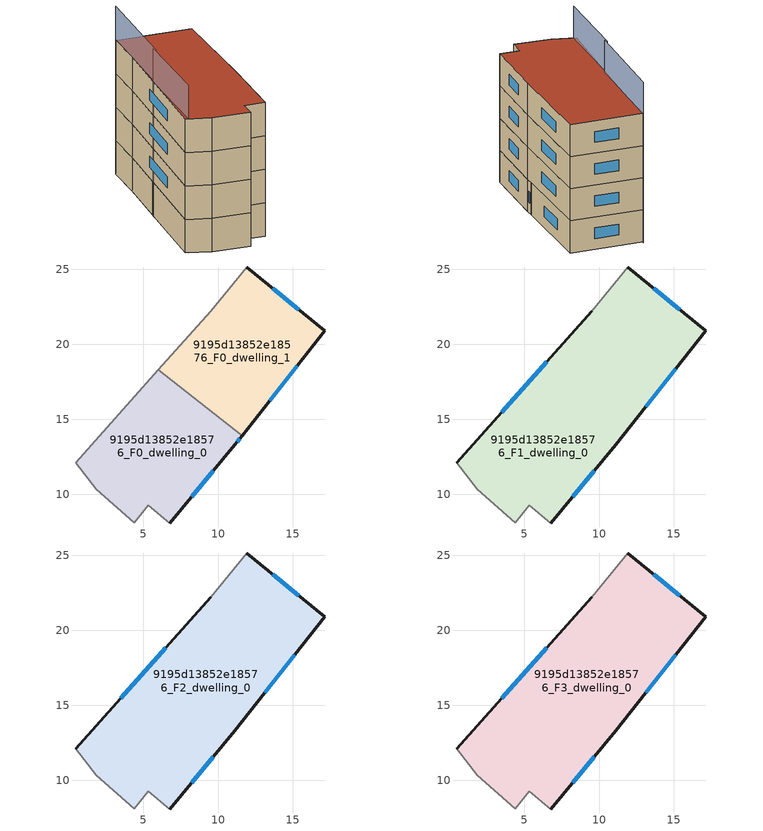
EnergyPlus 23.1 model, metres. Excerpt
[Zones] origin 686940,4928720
9195d13852e18576_F0_dwelling_0
 floor ground (EU_floor_Construction): 11.6,13.91 11.13,13.31 6.78,8.08 5.36,9.25 4.41,8.1 1.87,10.33 0.51,12.11 6.02,18.31 z0
 wall outside (EU_wall_Construction): 6.78,8.08 11.13,13.31 11.6,13.91 z0:3
 wall adiabatic (EU_wall_Construction): 6.02,18.31 0.51,12.11 1.87,10.33 4.41,8.1 5.36,9.25 6.78,8.08 z0:3
 wall to 9195d13852e18576_F0_dwelling_1 (EU_wall_Construction): 11.6,13.91 6.02,18.31 z0:3
 window (EU_Window_Construction): 11.29,13.51 11.44,13.71 / 8.23,9.82 9.68,11.56 z1:2
9195d13852e18576_F0_dwelling_1
 floor ground (EU_floor_Construction): 17.12,20.9 11.6,13.91 6.02,18.31 9.5,22.22 11.91,25.16 z0
 wall outside (EU_wall_Construction): 11.6,13.91 17.12,20.9 11.91,25.16 z0:3
 wall adiabatic (EU_wall_Construction): 11.91,25.16 9.5,22.22 6.02,18.31 z0:3
 window (EU_Window_Construction): 15.38,22.32 13.64,23.74 / 13.44,16.24 15.28,18.57 z1:2
9195d13852e18576_F1_dwelling_0
 floor to 9195d13852e18576_F0_dwelling_0 (EU_floor_Construction): 11.6,13.91 11.13,13.31 6.78,8.08 5.36,9.25 4.41,8.1 1.87,10.33 0.51,12.11 6.02,18.31 z3
 floor to 9195d13852e18576_F0_dwelling_1 (EU_floor_Construction): 17.12,20.9 11.6,13.91 6.02,18.31 9.5,22.22 11.91,25.16 z3
 wall outside (EU_wall_Construction): 6.78,8.08 11.13,13.31 17.12,20.9 11.91,25.16 / 9.5,22.22 0.51,12.11 z3:6
 wall adiabatic (EU_wall_Construction): 0.51,12.11 1.87,10.33 4.41,8.1 5.36,9.25 6.78,8.08 / 11.91,25.16 9.5,22.22 z3:6
 window (EU_Window_Construction): 8.23,9.82 9.68,11.56 / 6.5,18.85 3.5,15.48 / 15.38,22.32 13.64,23.74 / 13.12,15.84 15.12,18.37 z4:5
9195d13852e18576_F2_dwelling_0
 floor to 9195d13852e18576_F1_dwelling_0 (EU_floor_Construction): 17.12,20.9 11.13,13.31 6.78,8.08 5.36,9.25 4.41,8.1 1.87,10.33 0.51,12.11 9.5,22.22 11.91,25.16 z6
 wall outside (EU_wall_Construction): 6.78,8.08 11.13,13.31 17.12,20.9 11.91,25.16 / 9.5,22.22 0.51,12.11 z6:9
 wall adiabatic (EU_wall_Construction): 0.51,12.11 1.87,10.33 4.41,8.1 5.36,9.25 6.78,8.08 / 11.91,25.16 9.5,22.22 z6:9
 window (EU_Window_Construction): 8.23,9.82 9.68,11.56 / 6.5,18.85 3.5,15.48 / 15.38,22.32 13.64,23.74 / 13.12,15.84 15.12,18.37 z7:8
9195d13852e18576_F3_dwelling_0
 floor to 9195d13852e18576_F2_dwelling_0 (EU_floor_Construction): 17.12,20.9 11.13,13.31 6.78,8.08 5.36,9.25 4.41,8.1 1.87,10.33 0.51,12.11 9.5,22.22 11.91,25.16 z9
 wall outside (EU_wall_Construction): 6.78,8.08 11.13,13.31 17.12,20.9 11.91,25.16 / 9.5,22.22 0.51,12.11 z9:12
 wall adiabatic (EU_wall_Construction): 0.51,12.11 1.87,10.33 4.41,8.1 5.36,9.25 6.78,8.08 / 11.91,25.16 9.5,22.22 z9:12
 window (EU_Window_Construction): 8.23,9.82 9.68,11.56 / 6.5,18.85 3.5,15.48 / 15.38,22.32 13.64,23.74 / 13.12,15.84 15.12,18.37 z10:11
 roof outside (EU_roof_Construction): 11.13,13.31 17.12,20.9 11.91,25.16 9.5,22.22 0.51,12.11 1.87,10.33 4.41,8.1 5.36,9.25 6.78,8.08 z12
shading: 5.87,18.15 0.69,11.9 / 12.07,25.24 5.81,17.88 z0:15
[Building]
EU S2 Campaign: North Axis=0; Terrain=City; Solar Distribution=FullExterior
[Site:Location]
Bologna: Latitude=44.5; Longitude=11.25; Time Zone=1; Elevation=37
[SizingPeriod:WeatherFileDays]
AnnualSizingPeriod: Begin Month=1; Begin Day of Month=1; End Month=12; End Day of Month=31; Day of Week for Start Day=Monday; Use Weather File Daylight Saving Period=No; Use Weather File Rain and Snow Indicators=No
[MATERIAL]
EU_InternalMass_Material: Roughness=MediumRough; Thickness=0.1; Conductivity=1; Density=1800; Specific Heat=900; Thermal Absorptance=0.9; Solar Absorptance=0.7; Visible Absorptance=0.7
[MATERIAL:NOMASS] Roughness=MediumRough; Thermal Absorptance=0.9; Solar Absorptance=0.7; Visible Absorptance=0.7
Name | Thermal Resistance
EU_wall_NoMass | 0.937881
EU_roof_NoMass | 0.548572
EU_floor_NoMass | 0.71348
[WINDOWMATERIAL:SIMPLEGLAZINGSYSTEM]
EU_Window_SimpleGlazing: UFactor=4.25633; Solar Heat Gain Coefficient=0.85; Visible Transmittance=0.85
[CONSTRUCTION]
EU_wall_Construction: EU_wall_NoMass
EU_roof_Construction: EU_roof_NoMass
EU_floor_Construction: EU_floor_NoMass
EU_InternalMass_Construction: EU_InternalMass_Material
EU_Window_Construction: EU_Window_SimpleGlazing
[ZONE] Type=1; Multiplier=1; Ceiling Height=autocalculate; Floor Area=autocalculate; Part of Total Floor Area=Yes
Name | Volume
9195d13852e18576_F0_dwelling_0 | 184.789
9195d13852e18576_F1_dwelling_0 | 369.573
9195d13852e18576_F2_dwelling_0; 9195d13852e18576_F3_dwelling_0 | 369.572
9195d13852e18576_F0_dwelling_1 | 184.785
[INTERNALMASS] Construction=EU_InternalMass_Construction
Name | Zone or ZoneList | Surface Area
9195d13852e18576_F0_dwelling_0_EU_InternalMass | 9195d13852e18576_F0_dwelling_0 | 61.5964
9195d13852e18576_F0_dwelling_1_EU_InternalMass | 9195d13852e18576_F0_dwelling_1 | 61.5947
9195d13852e18576_F1_dwelling_0_EU_InternalMass | 9195d13852e18576_F1_dwelling_0 | 123.191
9195d13852e18576_F2_dwelling_0_EU_InternalMass | 9195d13852e18576_F2_dwelling_0 | 123.191
9195d13852e18576_F3_dwelling_0_EU_InternalMass | 9195d13852e18576_F3_dwelling_0 | 123.191
[OTHEREQUIPMENT] Fuel Type=Electricity; Design Level Calculation Method=Watts/Area; Power per Zone Floor Area=1; Fraction Latent=0; Fraction Radiant=0; Fraction Lost=0; Carbon Dioxide Generation Rate=0; EndUse Subcategory=EU_Step8_InternalGains
Name | Zone or ZoneList or Space or SpaceList | Schedule
EU_Step8_InternalGain_9195d13852e18576_F0_dwelling_0_f000 | 9195d13852e18576_F0_dwelling_0 | EU_Step8_GainSchedule_9195d13852e18576_F0_dwelling_0_f000
EU_Step8_InternalGain_9195d13852e18576_F0_dwelling_1_f000 | 9195d13852e18576_F0_dwelling_1 | EU_Step8_GainSchedule_9195d13852e18576_F0_dwelling_1_f000
EU_Step8_InternalGain_9195d13852e18576_F1_dwelling_0_f000 | 9195d13852e18576_F1_dwelling_0 | EU_Step8_GainSchedule_9195d13852e18576_F1_dwelling_0_f000
EU_Step8_InternalGain_9195d13852e18576_F2_dwelling_0_f000 | 9195d13852e18576_F2_dwelling_0 | EU_Step8_GainSchedule_9195d13852e18576_F2_dwelling_0_f000
EU_Step8_InternalGain_9195d13852e18576_F3_dwelling_0_f000 | 9195d13852e18576_F3_dwelling_0 | EU_Step8_GainSchedule_9195d13852e18576_F3_dwelling_0_f000
[ZONEVENTILATION:DESIGNFLOWRATE] Schedule=EU_AlwaysOn; Design Flow Rate Calculation Method=AirChanges/Hour; Air Changes per Hour=0.687892; Ventilation Type=Natural; Fan Pressure Rise=0; Fan Total Efficiency=1; Constant Term Coefficient=1; Temperature Term Coefficient=0; Velocity Term Coefficient=0; Velocity Squared Term Coefficient=0; Minimum Indoor Temperature=-100; Maximum Indoor Temperature=100; Delta Temperature=-100; Minimum Outdoor Temperature=-100; Maximum Outdoor Temperature=100; Maximum Wind Speed=40
Name | Zone or ZoneList or Space or SpaceList
EU_ConstantAir_9195d13852e18576_F0_dwelling_0 | 9195d13852e18576_F0_dwelling_0
EU_ConstantAir_9195d13852e18576_F0_dwelling_1 | 9195d13852e18576_F0_dwelling_1
EU_ConstantAir_9195d13852e18576_F1_dwelling_0 | 9195d13852e18576_F1_dwelling_0
EU_ConstantAir_9195d13852e18576_F2_dwelling_0 | 9195d13852e18576_F2_dwelling_0
EU_ConstantAir_9195d13852e18576_F3_dwelling_0 | 9195d13852e18576_F3_dwelling_0
[HVACTEMPLATE:THERMOSTAT] Constant Heating Setpoint=20; Constant Cooling Setpoint=50
EU_HeatOnly_9195d13852e18576_F0_dwelling_0; EU_HeatOnly_9195d13852e18576_F0_dwelling_1; EU_HeatOnly_9195d13852e18576_F1_dwelling_0; EU_HeatOnly_9195d13852e18576_F2_dwelling_0; EU_HeatOnly_9195d13852e18576_F3_dwelling_0
[HVACTEMPLATE:ZONE:IDEALLOADSAIRSYSTEM] System Availability Schedule=EU_AlwaysOn; Maximum Heating Supply Air Temperature=50; Minimum Cooling Supply Air Temperature=13; Maximum Heating Supply Air Humidity Ratio=0.0156; Minimum Cooling Supply Air Humidity Ratio=0.0077; Heating Limit=NoLimit; Cooling Limit=NoLimit; Heating Availability Schedule=EU_AlwaysOn; Cooling Availability Schedule=EU_CoolingOff; Dehumidification Control Type=ConstantSensibleHeatRatio; Cooling Sensible Heat Ratio=0.7; Dehumidification Setpoint=60; Humidification Control Type=None; Humidification Setpoint=30; Outdoor Air Method=None; Outdoor Air Flow Rate per Person=0.00944; Outdoor Air Flow Rate per Zone Floor Area=0; Outdoor Air Flow Rate per Zone=0; Demand Controlled Ventilation Type=None; Outdoor Air Economizer Type=NoEconomizer; Heat Recovery Type=None; Sensible Heat Recovery Effectiveness=0.7; Latent Heat Recovery Effectiveness=0.65
Name | Template Thermostat
9195d13852e18576_F0_dwelling_0 | EU_HeatOnly_9195d13852e18576_F0_dwelling_0
9195d13852e18576_F0_dwelling_1 | EU_HeatOnly_9195d13852e18576_F0_dwelling_1
9195d13852e18576_F1_dwelling_0 | EU_HeatOnly_9195d13852e18576_F1_dwelling_0
9195d13852e18576_F2_dwelling_0 | EU_HeatOnly_9195d13852e18576_F2_dwelling_0
9195d13852e18576_F3_dwelling_0 | EU_HeatOnly_9195d13852e18576_F3_dwelling_0
[SIZING:ZONE] Zone Cooling Design Supply Air Temperature Input Method=SupplyAirTemperature; Zone Cooling Design Supply Air Temperature=13; Zone Heating Design Supply Air Temperature Input Method=SupplyAirTemperature; Zone Heating Design Supply Air Temperature=50; Zone Cooling Design Supply Air Humidity Ratio=0.008; Zone Heating Design Supply Air Humidity Ratio=0.008; Cooling Design Air Flow Method=DesignDay; Cooling Design Air Flow Rate=0; Cooling Minimum Air Flow per Zone Floor Area=0.000762; Cooling Minimum Air Flow=0; Cooling Minimum Air Flow Fraction=0.2; Heating Design Air Flow Method=DesignDay; Heating Design Air Flow Rate=0; Heating Maximum Air Flow per Zone Floor Area=0.002032; Heating Maximum Air Flow=0.141576; Heating Maximum Air Flow Fraction=0.3; Account for Dedicated Outdoor Air System=No; Dedicated Outdoor Air System Control Strategy=NeutralSupplyAir; Dedicated Outdoor Air Low Setpoint Temperature for Design=autosize; Dedicated Outdoor Air High Setpoint Temperature for Design=autosize; Zone Load Sizing Method=Sensible Load Only No Latent Load; Zone Latent Cooling Design Supply Air Humidity Ratio Input Method=HumidityRatioDifference; Zone Cooling Design Supply Air Humidity Ratio Difference=0.005; Zone Latent Heating Design Supply Air Humidity Ratio Input Method=HumidityRatioDifference; Zone Humidification Design Supply Air Humidity Ratio Difference=0.005
9195d13852e18576_F0_dwelling_0; 9195d13852e18576_F0_dwelling_1; 9195d13852e18576_F1_dwelling_0; 9195d13852e18576_F2_dwelling_0; 9195d13852e18576_F3_dwelling_0
[SCHEDULE:CONSTANT]
Name | Hourly Value
EU_AlwaysOn | 1
EU_CoolingOff | 0
[SCHEDULE:FILE] Column Number=1; Rows to Skip at Top=0; Number of Hours of Data=8760; Column Separator=Comma; Interpolate to Timestep=No; Minutes per Item=60; Adjust Schedule for Daylight Savings=Yes
Name | File
EU_Step8_GainSchedule_9195d13852e18576_F0_dwelling_0_f000 | ../../schedules/9195d13852e18576/9195d13852e18576_F0_dwelling_0_f000_gain.csv
EU_Step8_GainSchedule_9195d13852e18576_F0_dwelling_1_f000 | ../../schedules/9195d13852e18576/9195d13852e18576_F0_dwelling_1_f000_gain.csv
EU_Step8_GainSchedule_9195d13852e18576_F1_dwelling_0_f000 | ../../schedules/9195d13852e18576/9195d13852e18576_F1_dwelling_0_f000_gain.csv
EU_Step8_GainSchedule_9195d13852e18576_F2_dwelling_0_f000 | ../../schedules/9195d13852e18576/9195d13852e18576_F2_dwelling_0_f000_gain.csv
EU_Step8_GainSchedule_9195d13852e18576_F3_dwelling_0_f000 | ../../schedules/9195d13852e18576/9195d13852e18576_F3_dwelling_0_f000_gain.csv
